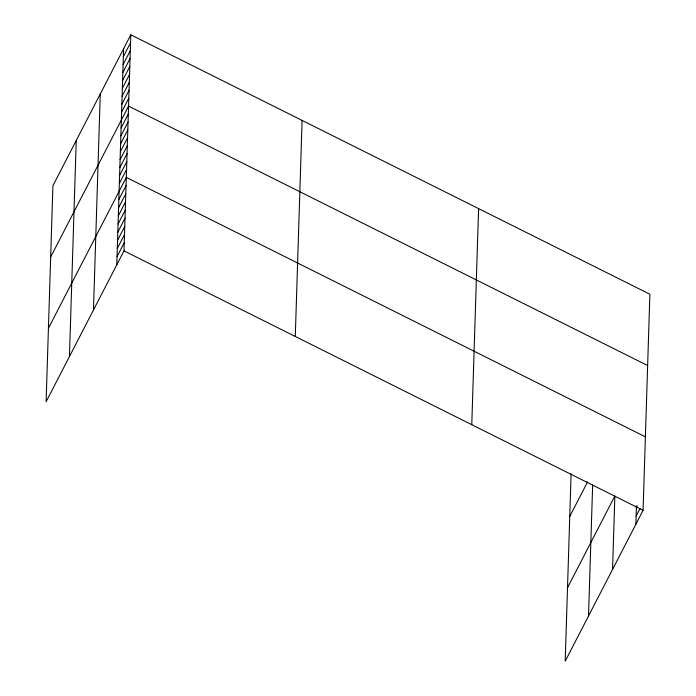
<?xml version="1.0" encoding="UTF-8"?>
<svg xmlns="http://www.w3.org/2000/svg" width="696" height="696" viewBox="0 0 696 696"><rect width="100%" height="100%" fill="white"/><g stroke="black" fill="none" stroke-linecap="round" stroke-linejoin="round"><path stroke-width="1.04" d="M69.435 356.57L76.247 140.505M93.464 310.016L100.276 93.951M116.78 264.828L123.601 48.764M130.804 34.8L52.922 185.693L46.11 401.757L123.992 250.865L130.804 34.8L649.89 294.243L643.078 510.307L565.195 661.2L571.103 473.854M295.287 336.481L302.099 120.417M471.775 424.69L478.596 208.626M588.52 616.012L592.644 485.112M612.55 569.458L614.864 495.996L567.518 587.737M635.874 524.271L636.448 505.905M123.349 56.681L130.552 42.726M123.096 64.606L130.3 50.643M122.844 72.532L130.056 58.568M122.6 80.449L129.804 66.494M122.348 88.375L129.552 74.411M122.096 96.3L129.299 82.337M121.844 104.217L129.056 90.254M121.6 112.143L128.804 98.179M50.669 256.998L128.551 106.105L647.645 365.539M121.095 127.986L128.308 114.022M120.852 135.911L128.055 121.948M120.599 143.828L127.803 129.874M120.347 151.754L127.551 137.791M120.095 159.68L127.307 145.716M119.851 167.597L127.055 153.633M119.599 175.523L126.802 161.559M119.347 183.439L126.559 169.485M48.424 328.295L126.307 177.402L645.392 436.844M118.842 199.526L126.046 185.571M118.581 207.695L125.793 193.732M118.329 215.856L125.532 201.892M118.068 224.016L125.28 210.053M117.815 232.177L125.019 218.213M117.554 240.338L124.758 226.383M117.293 248.507L124.506 234.543M117.041 256.667L124.245 242.704M569.763 516.432L587.624 481.823M636.388 507.941L637.345 506.079M636.127 516.11L639.972 508.663M123.992 250.865L643.078 510.307"/></g></svg>
